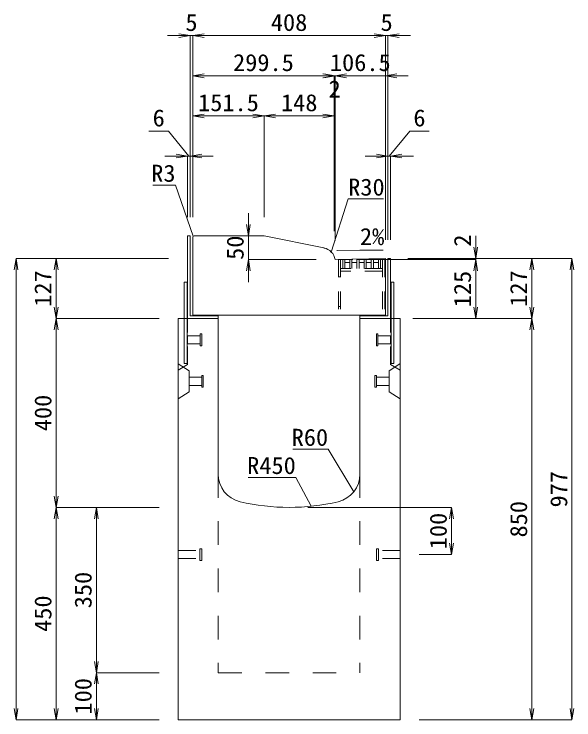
# Model space of a CAD drawing. Units: millimetres at full size. Extents: x -1809 to 57027, y -20349 to 17321.
# Drawn here: x 4818 to 6003, y -8496 to -7001 of the extents above; entities that cross this region are included whole.
import ezdxf
from ezdxf.enums import TextEntityAlignment as Align

# ---------------------------------------------------------------- set-up
doc = ezdxf.new("R2010")
doc.units = ezdxf.units.MM
doc.header["$LTSCALE"] = 50
for name, pattern in [('USER1', [2, 1, -1]), ('USER2', [1.35, 0.75, -0.6]), ('USER3', [1.35, 0.75, -0.6])]:
    doc.linetypes.add(name, pattern=pattern)
for name, color, linetype, lineweight in [('インサート', 3, 'USER2', 9), ('受枠', 3, 'Continuous', 5), ('寸法線', 7, 'Continuous', 13), ('引出線', 4, 'Continuous', 13), ('本体', 2, 'Continuous', 13), ('補助線', 8, 'Continuous', 13), ('ｸﾞﾚｰﾁﾝｸﾞ', 7, 'USER3', 9)]:
    doc.layers.add(name, color=color, linetype=linetype, lineweight=lineweight)
doc.styles.add('ＭＳ 明朝', font='')
doc.styles.get('ＭＳ 明朝').set_extended_font_data('MS Mincho')

# ---------------------------------------------------------------- blocks, each defined once
blk = doc.blocks.new('open_arrow')
at = {"color": 0, "linetype": 'Continuous', "lineweight": -2}
blk.add_lwpolyline([(7.5, 1.25), (0, 0), (7.5, -1.25)], dxfattribs=at)

msp = doc.modelspace()

# ---------------------------------------------------------------- linework, layer by layer
at = {"layer": 'インサート'}
for p, q in [((5185, -7682.55), (5212, -7682.55)), ((5185, -7682.55), (5185, -7699.55)), ((5215, -7678.55), (5212, -7678.55)), ((5212, -7678.55), (5212, -7703.55)), ((5215, -7703.55), (5215, -7678.55)), ((5585, -7678.55), (5588, -7678.55)), ((5585, -7703.55), (5585, -7678.55)), ((5588, -7678.55), (5588, -7703.55)), ((5615, -7682.55), (5588, -7682.55)), ((5615, -7682.55), (5615, -7699.55)), ((5185, -7699.55), (5212, -7699.55)), ((5212, -7703.55), (5215, -7703.55)), ((5588, -7703.55), (5585, -7703.55)), ((5615, -7699.55), (5588, -7699.55)), ((5188.2, -7770.55), (5215.2, -7770.55)), ((5188.2, -7770.55), (5188.2, -7787.55)), ((5218.2, -7766.55), (5215.2, -7766.55)), ((5215.2, -7766.55), (5215.2, -7791.55)), ((5218.2, -7791.55), (5218.2, -7766.55)), ((5581.8, -7766.55), (5584.8, -7766.55)), ((5581.8, -7791.55), (5581.8, -7766.55)), ((5584.8, -7766.55), (5584.8, -7791.55)), ((5611.8, -7770.55), (5584.8, -7770.55)), ((5611.8, -7770.55), (5611.8, -7787.55)), ((5188.2, -7787.55), (5215.2, -7787.55)), ((5215.2, -7791.55), (5218.2, -7791.55)), ((5584.8, -7791.55), (5581.8, -7791.55)), ((5611.8, -7787.55), (5584.8, -7787.55)), ((5165, -8137.55), (5211, -8137.55)), ((5165, -8154.55), (5165, -8137.55)), ((5211, -8158.55), (5211, -8133.55)), ((5211, -8133.55), (5215, -8133.55)), ((5215, -8158.55), (5215, -8133.55)), ((5585, -8133.55), (5589, -8133.55)), ((5585, -8133.55), (5585, -8158.55)), ((5589, -8133.55), (5589, -8158.55)), ((5635, -8137.55), (5589, -8137.55)), ((5635, -8137.55), (5635, -8154.55)), ((5165, -8154.55), (5211, -8154.55)), ((5215, -8158.55), (5211, -8158.55)), ((5589, -8158.55), (5585, -8158.55)), ((5635, -8154.55), (5589, -8154.55))]:
    msp.add_line(p, q, dxfattribs=at)
at = {"layer": '受枠'}
for p, q in [((5185, -7471.05), (5185, -7646.05)), ((5185, -7471.05), (5191, -7471.05)), ((5185, -7471.05), (5191, -7471.05)), ((5191, -7471.05), (5191, -7640.05)), ((5609, -7519.06), (5609, -7640.05)), ((5609, -7519.06), (5615, -7519.06)), ((5615, -7646.05), (5615, -7519.06)), ((5178, -7741.05), (5178, -7569.06)), ((5184, -7569.06), (5178, -7569.06)), ((5184, -7741.05), (5184, -7569.06)), ((5616, -7741.05), (5616, -7569.06)), ((5616, -7569.06), (5622, -7569.06)), ((5622, -7741.05), (5622, -7569.06)), ((5250, -7646.05), (5185, -7646.05)), ((5191, -7640.05), (5250, -7640.05)), ((5250, -7646.05), (5250, -7640.05)), ((5550, -7640.05), (5550, -7646.05)), ((5550, -7640.05), (5609, -7640.05)), ((5550, -7646.05), (5550, -7640.05)), ((5615, -7646.05), (5550, -7646.05)), ((5184, -7741.05), (5178, -7741.05)), ((5616, -7741.05), (5622, -7741.05))]:
    msp.add_line(p, q, dxfattribs=at)
at = {"layer": '寸法線'}
for p, q in [((5244, -7046.93), (5143, -7046.93)), ((5191, -7431.03), (5191, -7046.93)), ((5196, -7431.03), (5196, -7046.93)), ((5604, -7046.93), (5196, -7046.93)), ((5196, -7431.03), (5196, -7046.93)), ((5556, -7046.93), (5657, -7046.93)), ((5604, -7479.23), (5604, -7046.93)), ((5604, -7479.23), (5604, -7046.93)), ((5609, -7479.04), (5609, -7046.93)), ((5495.51, -7131.93), (5196, -7131.93)), ((5196, -7431.03), (5196, -7131.93)), ((5447.51, -7131.93), (5545.44, -7131.93)), ((5449.44, -7131.93), (5652, -7131.93)), ((5495.51, -7461.09), (5495.51, -7131.93)), ((5495.51, -7461.09), (5495.51, -7131.93)), ((5497.44, -7481.08), (5497.44, -7131.93)), ((5497.44, -7481.08), (5497.44, -7131.93)), ((5604, -7479.23), (5604, -7131.93)), ((5196, -7216.93), (5347.5, -7216.93)), ((5196, -7431.03), (5196, -7216.93)), ((5347.5, -7431.03), (5347.5, -7216.93)), ((5347.5, -7216.93), (5495.51, -7216.93)), ((5347.5, -7431.03), (5347.5, -7216.93)), ((5495.51, -7461.09), (5495.51, -7216.93)), ((5144.67, -7249.13), (5103.44, -7249.13)), ((5188, -7301.93), (5144.67, -7249.13)), ((5612, -7301.93), (5655.33, -7249.13)), ((5655.33, -7249.13), (5696.56, -7249.13)), ((5239, -7301.93), (5137, -7301.93)), ((5185, -7431.03), (5185, -7301.93)), ((5191, -7431.03), (5191, -7301.93)), ((5561, -7301.93), (5663, -7301.93)), ((5609, -7479.04), (5609, -7301.93)), ((5615, -7479.04), (5615, -7301.93)), ((5313.83, -7569.11), (5313.83, -7423.05)), ((5313.83, -7471.05), (5307.48, -7471.05)), ((5794.94, -7569.1), (5794.94, -7471.25)), ((4822.06, -8496.05), (4822.06, -7519.05)), ((5144.98, -7519.05), (4822.06, -7519.05)), ((4907.06, -7519.05), (4907.06, -7646.05)), ((5144.98, -7519.05), (4907.06, -7519.05)), ((5457.42, -7521.11), (5313.83, -7521.11)), ((5544.46, -7521.1), (5794.94, -7521.1)), ((5544.46, -7521.1), (5794.94, -7521.1)), ((5651.02, -7519.25), (5794.94, -7519.25)), ((5655.02, -7519.06), (5913.78, -7519.06)), ((5655.02, -7519.06), (5998.78, -7519.06)), ((5794.94, -7646.05), (5794.94, -7521.1)), ((5913.78, -7519.06), (5913.78, -7646.05)), ((5998.78, -7519.06), (5998.78, -8496.05)), ((5124.98, -7646.05), (4907.06, -7646.05)), ((4907.06, -7646.05), (4907.06, -8046.05)), ((5124.98, -7646.05), (4907.06, -7646.05)), ((5662.02, -7646.05), (5794.94, -7646.05)), ((5675.02, -7646.05), (5913.78, -7646.05)), ((5675.02, -7646.05), (5913.78, -7646.05)), ((5913.78, -7646.05), (5913.78, -8496.05)), ((5124.98, -8046.05), (4907.06, -8046.05)), ((4907.06, -8496.05), (4907.06, -8046.05)), ((5124.98, -8046.05), (4907.06, -8046.05)), ((4992.06, -8046.05), (4992.06, -8396.05)), ((5124.98, -8046.05), (4992.06, -8046.05)), ((5440.02, -8046.05), (5743.78, -8046.05)), ((5743.78, -8046.05), (5743.78, -8146.05)), ((5675.02, -8146.05), (5743.78, -8146.05)), ((5124.98, -8396.05), (4992.06, -8396.05)), ((4992.06, -8396.05), (4992.06, -8496.05)), ((5124.98, -8396.05), (4992.06, -8396.05)), ((5124.98, -8496.05), (4822.06, -8496.05)), ((5124.98, -8496.05), (4907.06, -8496.05)), ((5124.98, -8496.05), (4992.06, -8496.05)), ((5675.02, -8496.05), (5913.78, -8496.05)), ((5675.02, -8496.05), (5998.78, -8496.05))]:
    msp.add_line(p, q, dxfattribs=at)
at = {"layer": '引出線'}
for points in [[(5196.88, -7471.93), (5159.65, -7363.53), (5111.92, -7363.53)], [(5489.42, -7505.21), (5525.11, -7392.88), (5599.79, -7392.88)], [(5501.31, -7501.75), (5550.05, -7501.21), (5598.81, -7501.21)], [(5537.07, -8012.74), (5482.66, -7922.84), (5407.98, -7922.84)], [(5446.44, -8043.65), (5414.22, -7982.51), (5313.21, -7982.51)]]:
    msp.add_lwpolyline(points, dxfattribs=at)
at = {"layer": '本体', "lineweight": 20}
for p, q in [((5347.5, -7471.05), (5198.95, -7471.05)), ((5473.81, -7496.66), (5347.5, -7471.05)), ((5196, -7474.05), (5196, -7639.05)), ((5497.44, -7521.1), (5604, -7519.25)), ((5604, -7639.05), (5604, -7519.25)), ((5604, -7639.05), (5196, -7639.05))]:
    msp.add_line(p, q, dxfattribs=at)
at = {"layer": '本体'}
for p, q in [((5165, -7646.05), (5165, -8496.05)), ((5165, -7646.05), (5250, -7646.05)), ((5250, -7646.05), (5250, -7975.53)), ((5550, -7646.05), (5550, -7975.53)), ((5550, -7646.05), (5635, -7646.05)), ((5635, -7646.05), (5635, -8496.05)), ((5165, -8496.05), (5635, -8496.05))]:
    msp.add_line(p, q, dxfattribs=at)
at = {"layer": '本体', "linetype": 'USER2', "lineweight": 9}
for p, q in [((5185, -7743.05), (5185, -7646.05)), ((5615, -7743.05), (5615, -7646.05)), ((5165, -7755.55), (5185, -7743.05)), ((5635, -7755.55), (5615, -7743.05))]:
    msp.add_line(p, q, dxfattribs=at)
at = {"layer": '本体', "lineweight": 9}
for p, q in [((5165, -7742.05), (5188.2, -7756.55)), ((5634.58, -7742.31), (5611.8, -7756.55)), ((5188.2, -7756.55), (5188.2, -7801.55)), ((5611.8, -7756.55), (5611.8, -7801.55)), ((5188.2, -7801.55), (5165, -7816.05)), ((5611.8, -7801.55), (5635, -7816.05))]:
    msp.add_line(p, q, dxfattribs=at)
at = {"layer": '本体', "linetype": 'USER1', "lineweight": 15}
for p, q in [((5250, -7975.53), (5250, -8396.05)), ((5550, -7975.53), (5550, -8396.05)), ((5250, -8396.05), (5550, -8396.05))]:
    msp.add_line(p, q, dxfattribs=at)
at = {"layer": '本体', "lineweight": 20}
for centre, radius, start, end in [((5199, -7474.05), 3, 90, 180), ((5467.85, -7526.06), 30, 9.51572, 78.54145)]:
    msp.add_arc(centre, radius, start, end, dxfattribs=at)
at = {"layer": '本体'}
for centre, radius, start, end in [((5310, -7975.53), 60, 180, 256.65764), ((5490, -7975.53), 60, 283.34236, 0), ((5400, -7596.05), 450, 256.65764, 283.34236)]:
    msp.add_arc(centre, radius, start, end, dxfattribs=at)
at = {"layer": '補助線'}
msp.add_line((5473.82, -7496.71), (5475.55, -7497.06), dxfattribs=at)
at = {"layer": 'ｸﾞﾚｰﾁﾝｸﾞ', "linetype": 'USER2', "lineweight": 5}
for p, q in [((5602.5, -7521.05), (5504.5, -7521.05)), ((5504.5, -7521.05), (5504.5, -7639.05)), ((5509, -7521.05), (5509, -7639.05)), ((5513.5, -7540.05), (5513.5, -7521.05)), ((5518, -7540.05), (5518, -7521.05)), ((5518, -7527.05), (5528.6, -7527.05)), ((5528.6, -7540.05), (5528.6, -7521.05)), ((5533.1, -7540.05), (5533.1, -7521.05)), ((5533.1, -7527.05), (5543.7, -7527.05)), ((5543.7, -7540.05), (5543.7, -7521.05)), ((5548.2, -7540.05), (5548.2, -7521.05)), ((5548.2, -7527.05), (5558.8, -7527.05)), ((5558.8, -7540.05), (5558.8, -7521.05)), ((5563.3, -7540.05), (5563.3, -7521.05)), ((5563.3, -7527.05), (5573.9, -7527.05)), ((5573.9, -7540.05), (5573.9, -7521.05)), ((5578.4, -7540.05), (5578.4, -7521.05)), ((5578.4, -7527.05), (5589, -7527.05)), ((5589, -7540.05), (5589, -7521.05)), ((5593.5, -7540.05), (5593.5, -7521.05)), ((5598, -7521.05), (5598, -7639.05)), ((5602.5, -7521.05), (5602.5, -7639.05)), ((5598, -7540.05), (5509, -7540.05)), ((5598, -7546.05), (5509, -7546.05)), ((5509, -7557.55), (5504.5, -7557.55)), ((5509, -7620.55), (5504.5, -7620.55))]:
    msp.add_line(p, q, dxfattribs=at)

# ---------------------------------------------------------------- block references
at = {"layer": '寸法線', "xscale": 3.2, "yscale": 3.2}
for p, rotation in [((5191, -7046.93), 180), ((5604, -7046.93), 180), ((5604, -7046.93), 180), ((5495.51, -7131.93), 180), ((5495.51, -7131.93), 180), ((5497.44, -7131.93), 180), ((5347.5, -7216.93), 180), ((5495.51, -7216.93), 180), ((5185, -7301.93), 180), ((5609, -7301.93), 180), ((5313.83, -7471.05), 90), ((5794.94, -7519.25), 90), ((4822.06, -7519.05), 270), ((4907.06, -7519.05), 270), ((5313.83, -7521.11), 270), ((5794.94, -7521.1), 270), ((5794.94, -7521.1), 270), ((5913.78, -7519.06), 270), ((5998.78, -7519.06), 270), ((4907.06, -7646.05), 90), ((5794.94, -7646.05), 90), ((5913.78, -7646.05), 90), ((4907.06, -7646.05), 270), ((5913.78, -7646.05), 270), ((4907.06, -8046.05), 90), ((4907.06, -8046.05), 270), ((4992.06, -8046.05), 270), ((5743.78, -8046.05), 270), ((5743.78, -8146.05), 90), ((4992.06, -8396.05), 90), ((4992.06, -8396.05), 270), ((4822.06, -8496.05), 90), ((4907.06, -8496.05), 90), ((4992.06, -8496.05), 90), ((5913.78, -8496.05), 90), ((5998.78, -8496.05), 90)]:
    msp.add_blockref('open_arrow', p, dxfattribs=dict(at, rotation=rotation))
for p in [(5196, -7046.93), (5196, -7046.93), (5609, -7046.93), (5196, -7131.93), (5497.44, -7131.93), (5604, -7131.93), (5196, -7216.93), (5347.5, -7216.93), (5191, -7301.93), (5615, -7301.93)]:
    msp.add_blockref('open_arrow', p, dxfattribs=at)
at = {"layer": '引出線', "xscale": 0.0533, "yscale": 0.0533}
for p, rotation in [((5196.88, -7471.93), 109), ((5501.31, -7501.75), 0.6), ((5489.42, -7505.21), 72.4), ((5537.07, -8012.74), 121.2), ((5446.44, -8043.65), 117.8)]:
    msp.add_blockref('open_arrow', p, dxfattribs=dict(at, rotation=rotation))

# ---------------------------------------------------------------- texts
at = {"layer": '寸法線', "style": 'ＭＳ 明朝', "width": 1.05}
for s, p in [('5', (5193.5, -7018.91)), ('408', (5400, -7018.91)), ('5', (5606.5, -7018.91)), ('299.5', (5345.75, -7103.91)), ('106.5', (5550.72, -7103.91)), ('2', (5496.47, -7159.95)), ('151.5', (5271.75, -7188.91)), ('148', (5421.5, -7188.91)), ('6', (5124.05, -7221.11)), ('6', (5675.95, -7221.11))]:
    msp.add_text(s, height=36.03, dxfattribs=at).set_placement(p, align=Align.MIDDLE_CENTER)
for s, p in [('50', (5285.81, -7496.08)), ('2', (5766.92, -7480.99)), ('127', (4879.04, -7582.55)), ('125', (5766.92, -7583.58)), ('127', (5885.76, -7582.56)), ('400', (4879.04, -7846.05)), ('977', (5970.76, -8007.56)), ('850', (5885.76, -8071.05)), ('100', (5715.76, -8096.05)), ('350', (4964.04, -8221.05)), ('450', (4879.04, -8271.05)), ('100', (4964.04, -8446.05))]:
    msp.add_text(s, height=36.03, rotation=90, dxfattribs=at).set_placement(p, align=Align.MIDDLE_CENTER)
at = {"layer": '引出線', "style": 'ＭＳ 明朝', "width": 1.05}
for s, p in [('R3', (5159.65, -7320.33)), ('R60', (5482.66, -7879.64)), ('R450', (5414.22, -7939.31))]:
    msp.add_text(s, height=36.03, dxfattribs=at).set_placement(p, align=Align.TOP_RIGHT)
for s, p in [('R30', (5525.11, -7349.68)), ('2%', (5550.05, -7454.3))]:
    msp.add_text(s, height=36.03, dxfattribs=at).set_placement(p, align=Align.TOP_LEFT)

doc.saveas('drawing.dxf')
